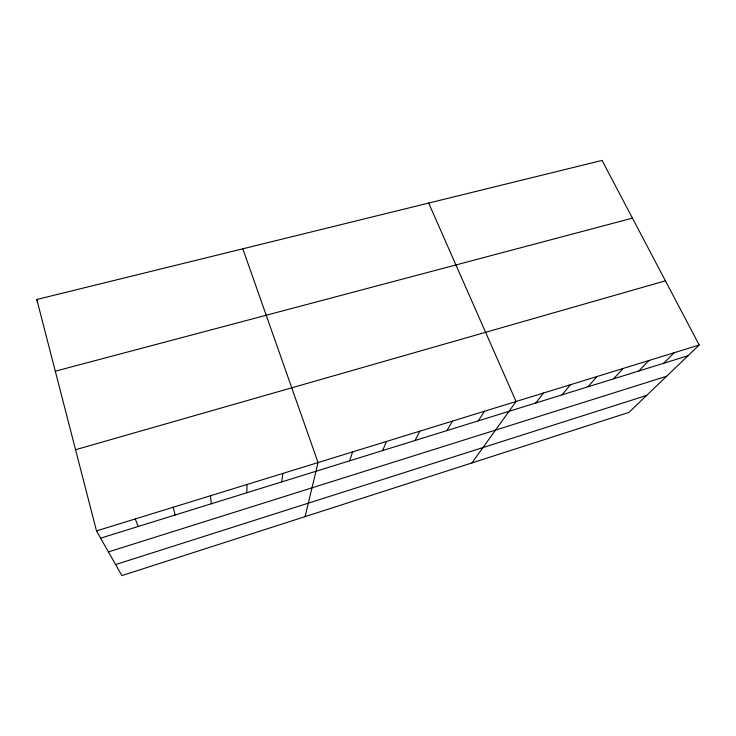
<?xml version="1.0" encoding="UTF-8"?>
<svg xmlns="http://www.w3.org/2000/svg" width="736" height="736" viewBox="0 0 736 736"><rect width="100%" height="100%" fill="white"/><g stroke="black" fill="none" stroke-linecap="round" stroke-linejoin="round"><path stroke-width="1.1" d="M246.854 492.734L247.029 484.472M281.732 481.905L282.891 473.414M305.09 516.626L318.072 462.567L242.816 248.805M349.609 460.828L352.599 451.913M382.628 450.57L386.501 441.462M415.067 440.496L419.778 431.195M446.936 430.597L452.456 421.112M478.253 420.872L484.555 411.222M471.942 462.926L516.074 401.497L428.674 203.072M535.762 403.006L543.453 393.052M562.092 394.827L570.409 384.735M588.036 386.768L596.96 376.547M613.594 378.828L623.098 368.488M638.784 371.008L648.848 360.539M663.596 363.299L674.213 352.719M699.2 345.009L628.949 412.399L121.872 575.589L96.499 530.904L36.8 299.488L602.057 160.411L699.2 345.009L96.499 530.904M115.607 564.558L646.65 395.416M108.422 551.908L666.66 376.234M100.62 538.154L688.05 355.709M75.55 449.714L665.418 280.821M55.292 371.183L632.436 218.141M36.8 299.488L37.683 301.604M135.24 518.954L138.221 526.479M173.227 507.233L175.122 515.016M210.487 495.742L211.324 503.774"/></g></svg>
